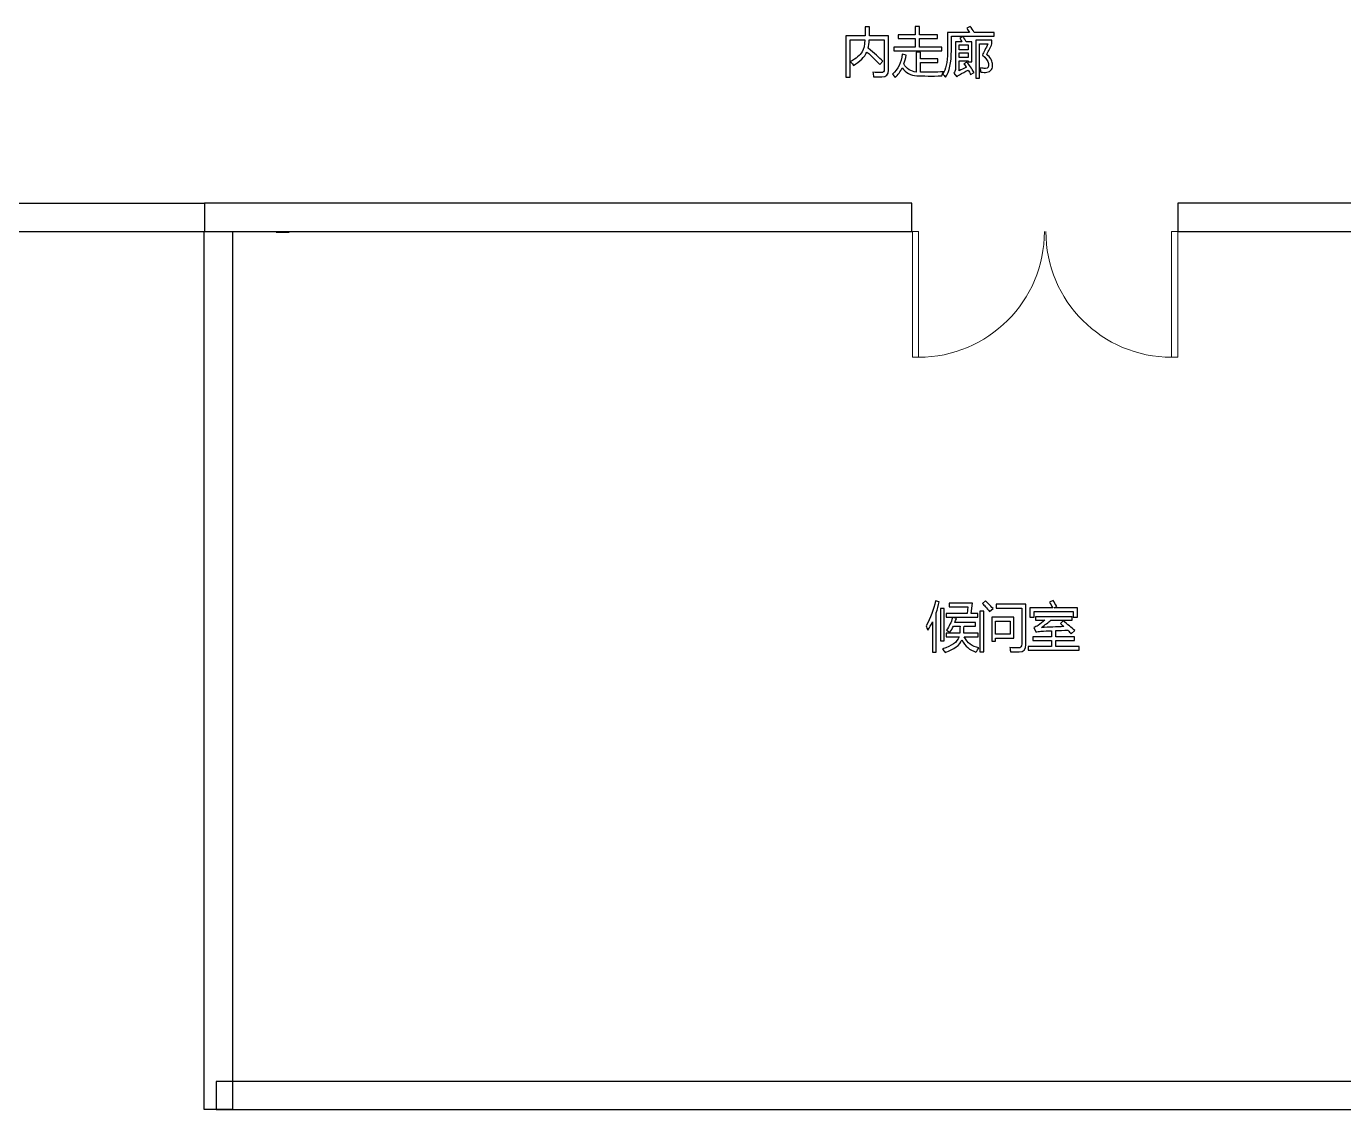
# Model space of a CAD drawing. Header units: millimetres. Extents: x 781 to 47484, y 534 to 14754.
# Drawn here: x 28780 to 37161, y 534 to 7425 of the extents above; entities that cross this region are included whole.
import ezdxf

# ---------------------------------------------------------------- set-up
doc = ezdxf.new("R2010")
doc.units = ezdxf.units.MM
doc.header["$MEASUREMENT"] = 0
doc.layers.add('layer 1', color=7, linetype='Continuous')

msp = doc.modelspace()

# ---------------------------------------------------------------- linework, layer by layer
for p, q in [((15469.6, 6300), (29912.5, 6300)), ((15462.2, 6120), (29911.4, 6120))]:
    msp.add_line(p, q)
at = {"layer": 'layer 1', "color": 0}
for points in [[(29912.5, 6120), (34413.1, 6120), (34413.1, 6300), (29912.5, 6300), (29912.5, 6120)], [(36105.9, 6120), (40540.5, 6120), (40540.5, 6300), (36105.9, 6300), (36105.9, 6120)], [(29986.8, 533.8), (40536, 533.8), (40536, 713.8), (29986.8, 713.8), (29986.8, 533.8)]]:
    msp.add_lwpolyline(points, close=True, dxfattribs=at)
at = {"layer": 'layer 1', "color": 0, "lineweight": 20}
for points in [[(34416.8, 5320), (34456.8, 5320), (34456.8, 6120), (34416.8, 6120), (34416.8, 5320)], [(36065.9, 5320), (36105.9, 5320), (36105.9, 6120), (36065.9, 6120), (36065.9, 5320)]]:
    msp.add_lwpolyline(points, close=True, dxfattribs=at)
at = {"layer": 'layer 1', "color": 0}
for points, knots in [([(33994, 7364.1), (33994, 7364.1), (34116.1, 7364.1), (34116.1, 7364.1), (34116.1, 7364.1), (34116.1, 7364.1), (34116.1, 7421), (34116.1, 7421), (34116.1, 7421), (34116.1, 7421), (34143.2, 7421), (34143.2, 7421), (34143.2, 7421), (34143.2, 7421), (34143.2, 7364.1), (34143.2, 7364.1), (34143.2, 7364.1), (34143.2, 7364.1), (34264.6, 7364.1), (34264.6, 7364.1), (34264.6, 7364.1), (34264.6, 7364.1), (34264.6, 7145.9), (34264.6, 7145.9), (34264.6, 7145.9), (34264.6, 7117.9), (34250.8, 7103.9), (34223.2, 7104.1), (34223.2, 7104.1), (34208.6, 7104.1), (34190.8, 7104.4), (34169.6, 7104.8), (34169.6, 7104.8), (34169, 7112.3), (34167.3, 7121.9), (34164.7, 7133.6), (34164.7, 7133.6), (34185.6, 7131.9), (34203.1, 7130.8), (34216.9, 7130.6), (34216.9, 7130.6), (34230.8, 7130.2), (34237.8, 7137.1), (34237.8, 7151.4), (34237.8, 7151.4), (34237.8, 7151.4), (34237.8, 7339), (34237.8, 7339), (34237.8, 7339), (34237.8, 7339), (34142.5, 7339), (34142.5, 7339), (34142.5, 7339), (34141.6, 7318.9), (34139.2, 7301.1), (34135.3, 7285.4), (34135.3, 7285.4), (34174.3, 7254.1), (34205.8, 7226.5), (34229.8, 7202.7), (34229.8, 7202.7), (34229.8, 7202.7), (34209.7, 7181.3), (34209.7, 7181.3), (34209.7, 7181.3), (34186.1, 7207), (34158.6, 7233.8), (34127.3, 7261.6), (34127.3, 7261.6), (34112.3, 7229.2), (34083.8, 7200.9), (34041.6, 7176.9), (34041.6, 7176.9), (34032.4, 7189.7), (34026.2, 7197.7), (34023.1, 7200.7), (34023.1, 7200.7), (34059.1, 7219.7), (34083.7, 7240.7), (34096.9, 7263.9), (34096.9, 7263.9), (34107.4, 7280.9), (34113.6, 7305.9), (34115.4, 7339), (34115.4, 7339), (34115.4, 7339), (34020.8, 7339), (34020.8, 7339), (34020.8, 7339), (34020.8, 7339), (34020.8, 7101.2), (34020.8, 7101.2), (34020.8, 7101.2), (34020.8, 7101.2), (33994, 7101.2), (33994, 7101.2), (33994, 7101.2), (33994, 7101.2), (33994, 7364.1), (33994, 7364.1)], [0, 0, 0, 0, 0.04, 0.04, 0.04, 0.04, 0.08, 0.08, 0.08, 0.08, 0.12, 0.12, 0.12, 0.12, 0.16, 0.16, 0.16, 0.16, 0.2, 0.2, 0.2, 0.2, 0.24, 0.24, 0.24, 0.24, 0.28, 0.28, 0.28, 0.28, 0.32, 0.32, 0.32, 0.32, 0.36, 0.36, 0.36, 0.36, 0.4, 0.4, 0.4, 0.4, 0.44, 0.44, 0.44, 0.44, 0.48, 0.48, 0.48, 0.48, 0.52, 0.52, 0.52, 0.52, 0.56, 0.56, 0.56, 0.56, 0.6, 0.6, 0.6, 0.6, 0.64, 0.64, 0.64, 0.64, 0.68, 0.68, 0.68, 0.68, 0.72, 0.72, 0.72, 0.72, 0.76, 0.76, 0.76, 0.76, 0.8, 0.8, 0.8, 0.8, 0.84, 0.84, 0.84, 0.84, 0.88, 0.88, 0.88, 0.88, 0.92, 0.92, 0.92, 0.92, 0.96, 0.96, 0.96, 0.96, 1, 1, 1, 1]), ([(34605.1, 7268.9), (34605.1, 7268.9), (34298.2, 7268.9), (34298.2, 7268.9), (34298.2, 7268.9), (34298.2, 7268.9), (34298.2, 7292.1), (34298.2, 7292.1), (34298.2, 7292.1), (34298.2, 7292.1), (34435.5, 7292.1), (34435.5, 7292.1), (34435.5, 7292.1), (34435.5, 7292.1), (34435.5, 7348.3), (34435.5, 7348.3), (34435.5, 7348.3), (34435.5, 7348.3), (34327.3, 7348.3), (34327.3, 7348.3), (34327.3, 7348.3), (34327.3, 7348.3), (34327.3, 7371.4), (34327.3, 7371.4), (34327.3, 7371.4), (34327.3, 7371.4), (34435.5, 7371.4), (34435.5, 7371.4), (34435.5, 7371.4), (34435.5, 7371.4), (34435.5, 7423), (34435.5, 7423), (34435.5, 7423), (34435.5, 7423), (34462.6, 7423), (34462.6, 7423), (34462.6, 7423), (34462.6, 7423), (34462.6, 7371.4), (34462.6, 7371.4), (34462.6, 7371.4), (34462.6, 7371.4), (34576, 7371.4), (34576, 7371.4), (34576, 7371.4), (34576, 7371.4), (34576, 7348.3), (34576, 7348.3), (34576, 7348.3), (34576, 7348.3), (34462.6, 7348.3), (34462.6, 7348.3), (34462.6, 7348.3), (34462.6, 7348.3), (34462.6, 7292.1), (34462.6, 7292.1), (34462.6, 7292.1), (34462.6, 7292.1), (34605.1, 7292.1), (34605.1, 7292.1), (34605.1, 7292.1), (34605.1, 7292.1), (34605.1, 7268.9), (34605.1, 7268.9)], [0, 0, 0, 0, 0.0625, 0.0625, 0.0625, 0.0625, 0.125, 0.125, 0.125, 0.125, 0.1875, 0.1875, 0.1875, 0.1875, 0.25, 0.25, 0.25, 0.25, 0.3125, 0.3125, 0.3125, 0.3125, 0.375, 0.375, 0.375, 0.375, 0.4375, 0.4375, 0.4375, 0.4375, 0.5, 0.5, 0.5, 0.5, 0.5625, 0.5625, 0.5625, 0.5625, 0.625, 0.625, 0.625, 0.625, 0.6875, 0.6875, 0.6875, 0.6875, 0.75, 0.75, 0.75, 0.75, 0.8125, 0.8125, 0.8125, 0.8125, 0.875, 0.875, 0.875, 0.875, 0.9375, 0.9375, 0.9375, 0.9375, 1, 1, 1, 1]), ([(34664.9, 7271.2), (34665.1, 7194), (34652.9, 7137.2), (34628.2, 7100.9), (34628.2, 7100.9), (34622.4, 7108.4), (34615.9, 7115.4), (34608.7, 7122), (34608.7, 7122), (34630, 7150.9), (34640.8, 7196.7), (34640.8, 7259.3), (34640.8, 7259.3), (34640.8, 7259.3), (34640.8, 7386.3), (34640.8, 7386.3), (34640.8, 7386.3), (34640.8, 7386.3), (34779.3, 7386.3), (34779.3, 7386.3), (34779.3, 7386.3), (34774.5, 7394.4), (34769, 7403.2), (34762.8, 7412.7), (34762.8, 7412.7), (34762.8, 7412.7), (34785.3, 7425), (34785.3, 7425), (34785.3, 7425), (34792.1, 7415), (34800.2, 7402.2), (34809.4, 7386.3), (34809.4, 7386.3), (34809.4, 7386.3), (34936.4, 7386.3), (34936.4, 7386.3), (34936.4, 7386.3), (34936.4, 7386.3), (34936.4, 7363.1), (34936.4, 7363.1), (34936.4, 7363.1), (34936.4, 7363.1), (34664.9, 7363.1), (34664.9, 7363.1), (34664.9, 7363.1), (34664.9, 7363.1), (34664.9, 7271.2), (34664.9, 7271.2)], [0, 0, 0, 0, 0.083333, 0.083333, 0.083333, 0.083333, 0.166667, 0.166667, 0.166667, 0.166667, 0.25, 0.25, 0.25, 0.25, 0.333333, 0.333333, 0.333333, 0.333333, 0.416667, 0.416667, 0.416667, 0.416667, 0.5, 0.5, 0.5, 0.5, 0.583333, 0.583333, 0.583333, 0.583333, 0.666667, 0.666667, 0.666667, 0.666667, 0.75, 0.75, 0.75, 0.75, 0.833333, 0.833333, 0.833333, 0.833333, 0.916667, 0.916667, 0.916667, 0.916667, 1, 1, 1, 1]), ([(34763.8, 7198.1), (34779, 7178.9), (34794.3, 7156.6), (34809.8, 7131.3), (34809.8, 7131.3), (34809.8, 7131.3), (34787.6, 7119), (34787.6, 7119), (34787.6, 7119), (34783.2, 7128.1), (34777.9, 7137.3), (34771.7, 7146.8), (34771.7, 7146.8), (34752.1, 7137.3), (34733.8, 7127.4), (34716.8, 7117.1), (34716.8, 7117.1), (34712.2, 7114.4), (34706.2, 7109.8), (34699, 7103.2), (34699, 7103.2), (34699, 7103.2), (34680.1, 7128), (34680.1, 7128), (34680.1, 7128), (34686.9, 7134.4), (34690.3, 7141.6), (34690.3, 7149.8), (34690.3, 7149.8), (34690.3, 7149.8), (34690.3, 7326.4), (34690.3, 7326.4), (34690.3, 7326.4), (34690.3, 7326.4), (34731.7, 7326.4), (34731.7, 7326.4), (34731.7, 7326.4), (34728.4, 7333.3), (34724.2, 7341.2), (34719.1, 7350.2), (34719.1, 7350.2), (34719.1, 7350.2), (34740.3, 7360.5), (34740.3, 7360.5), (34740.3, 7360.5), (34746.7, 7350.1), (34752.6, 7338.8), (34758.2, 7326.4), (34758.2, 7326.4), (34758.2, 7326.4), (34794.2, 7326.4), (34794.2, 7326.4), (34794.2, 7326.4), (34794.2, 7326.4), (34794.2, 7198.4), (34794.2, 7198.4), (34794.2, 7198.4), (34794.2, 7198.4), (34771, 7198.4), (34771, 7198.4), (34771, 7198.4), (34771, 7198.4), (34771, 7206), (34771, 7206), (34771, 7206), (34771, 7206), (34713.5, 7206), (34713.5, 7206), (34713.5, 7206), (34713.5, 7206), (34713.5, 7142.5), (34713.5, 7142.5), (34713.5, 7142.5), (34728.5, 7149.8), (34744.1, 7157.3), (34760.2, 7165.1), (34760.2, 7165.1), (34755.8, 7172.1), (34750.3, 7179.3), (34744, 7186.8), (34744, 7186.8), (34744, 7186.8), (34763.8, 7198.1), (34763.8, 7198.1)], [0, 0, 0, 0, 0.047619, 0.047619, 0.047619, 0.047619, 0.095238, 0.095238, 0.095238, 0.095238, 0.142857, 0.142857, 0.142857, 0.142857, 0.190476, 0.190476, 0.190476, 0.190476, 0.238095, 0.238095, 0.238095, 0.238095, 0.285714, 0.285714, 0.285714, 0.285714, 0.333333, 0.333333, 0.333333, 0.333333, 0.380952, 0.380952, 0.380952, 0.380952, 0.428571, 0.428571, 0.428571, 0.428571, 0.47619, 0.47619, 0.47619, 0.47619, 0.52381, 0.52381, 0.52381, 0.52381, 0.571429, 0.571429, 0.571429, 0.571429, 0.619048, 0.619048, 0.619048, 0.619048, 0.666667, 0.666667, 0.666667, 0.666667, 0.714286, 0.714286, 0.714286, 0.714286, 0.761905, 0.761905, 0.761905, 0.761905, 0.809524, 0.809524, 0.809524, 0.809524, 0.857143, 0.857143, 0.857143, 0.857143, 0.904762, 0.904762, 0.904762, 0.904762, 0.952381, 0.952381, 0.952381, 0.952381, 1, 1, 1, 1]), ([(34771, 7306.6), (34771, 7306.6), (34713.5, 7306.6), (34713.5, 7306.6), (34713.5, 7306.6), (34713.5, 7306.6), (34713.5, 7275.8), (34713.5, 7275.8), (34713.5, 7275.8), (34713.5, 7275.8), (34771, 7275.8), (34771, 7275.8), (34771, 7275.8), (34771, 7275.8), (34771, 7306.6), (34771, 7306.6)], [0, 0, 0, 0, 0.25, 0.25, 0.25, 0.25, 0.5, 0.5, 0.5, 0.5, 0.75, 0.75, 0.75, 0.75, 1, 1, 1, 1]), ([(34925.8, 7187.9), (34930.1, 7155.2), (34918, 7136.9), (34889.8, 7132.9), (34889.8, 7132.9), (34879.9, 7131.6), (34867.1, 7132.1), (34851.4, 7134.3), (34851.4, 7134.3), (34850.5, 7141.3), (34849, 7150.3), (34846.8, 7161), (34846.8, 7161), (34861.4, 7158.4), (34872.9, 7157.1), (34881.5, 7157.1), (34881.5, 7157.1), (34898.3, 7157.1), (34904.9, 7167.6), (34901.4, 7188.8), (34901.4, 7188.8), (34898.5, 7204.7), (34885.4, 7222.7), (34862, 7242.7), (34862, 7242.7), (34872.1, 7260.8), (34883.8, 7284.8), (34897.1, 7314.5), (34897.1, 7314.5), (34897.1, 7314.5), (34844.5, 7314.5), (34844.5, 7314.5), (34844.5, 7314.5), (34844.5, 7314.5), (34844.5, 7095.6), (34844.5, 7095.6), (34844.5, 7095.6), (34844.5, 7095.6), (34821.3, 7095.6), (34821.3, 7095.6), (34821.3, 7095.6), (34821.3, 7095.6), (34821.3, 7336.7), (34821.3, 7336.7), (34821.3, 7336.7), (34821.3, 7336.7), (34923.2, 7336.7), (34923.2, 7336.7), (34923.2, 7336.7), (34923.2, 7336.7), (34923.2, 7312.9), (34923.2, 7312.9), (34923.2, 7312.9), (34912.8, 7291), (34901.8, 7269.3), (34890.1, 7247.7), (34890.1, 7247.7), (34911.7, 7228.6), (34923.6, 7208.6), (34925.8, 7187.9)], [0, 0, 0, 0, 0.066667, 0.066667, 0.066667, 0.066667, 0.133333, 0.133333, 0.133333, 0.133333, 0.2, 0.2, 0.2, 0.2, 0.266667, 0.266667, 0.266667, 0.266667, 0.333333, 0.333333, 0.333333, 0.333333, 0.4, 0.4, 0.4, 0.4, 0.466667, 0.466667, 0.466667, 0.466667, 0.533333, 0.533333, 0.533333, 0.533333, 0.6, 0.6, 0.6, 0.6, 0.666667, 0.666667, 0.666667, 0.666667, 0.733333, 0.733333, 0.733333, 0.733333, 0.8, 0.8, 0.8, 0.8, 0.866667, 0.866667, 0.866667, 0.866667, 0.933333, 0.933333, 0.933333, 0.933333, 1, 1, 1, 1]), ([(34290.9, 7120.7), (34324.9, 7152.9), (34345.5, 7195.1), (34352.8, 7247.4), (34352.8, 7247.4), (34352.8, 7247.4), (34377.6, 7241.4), (34377.6, 7241.4), (34377.6, 7241.4), (34373.6, 7221.2), (34368.5, 7202.5), (34362.4, 7185.5), (34362.4, 7185.5), (34381.1, 7154), (34407.5, 7136.9), (34441.4, 7134.3), (34441.4, 7134.3), (34441.4, 7134.3), (34441.4, 7260.9), (34441.4, 7260.9), (34441.4, 7260.9), (34441.4, 7260.9), (34468.5, 7260.9), (34468.5, 7260.9), (34468.5, 7260.9), (34468.5, 7260.9), (34468.5, 7218.6), (34468.5, 7218.6), (34468.5, 7218.6), (34468.5, 7218.6), (34578.7, 7218.6), (34578.7, 7218.6), (34578.7, 7218.6), (34578.7, 7218.6), (34578.7, 7195.5), (34578.7, 7195.5), (34578.7, 7195.5), (34578.7, 7195.5), (34468.5, 7195.5), (34468.5, 7195.5), (34468.5, 7195.5), (34468.5, 7195.5), (34468.5, 7133.6), (34468.5, 7133.6), (34468.5, 7133.6), (34518.4, 7133.2), (34566.9, 7133.8), (34614.1, 7135.6), (34614.1, 7135.6), (34610.7, 7127), (34607.7, 7118.3), (34604.8, 7109.5), (34604.8, 7109.5), (34540.4, 7108.6), (34486.9, 7108.9), (34444.4, 7110.5), (34444.4, 7110.5), (34405.2, 7111.8), (34374.4, 7128.8), (34352.1, 7161.4), (34352.1, 7161.4), (34340.2, 7136.9), (34325.2, 7116.3), (34307.1, 7099.5), (34307.1, 7099.5), (34301.6, 7107.7), (34296.2, 7114.8), (34290.9, 7120.7)], [0, 0, 0, 0, 0.058824, 0.058824, 0.058824, 0.058824, 0.117647, 0.117647, 0.117647, 0.117647, 0.176471, 0.176471, 0.176471, 0.176471, 0.235294, 0.235294, 0.235294, 0.235294, 0.294118, 0.294118, 0.294118, 0.294118, 0.352941, 0.352941, 0.352941, 0.352941, 0.411765, 0.411765, 0.411765, 0.411765, 0.470588, 0.470588, 0.470588, 0.470588, 0.529412, 0.529412, 0.529412, 0.529412, 0.588235, 0.588235, 0.588235, 0.588235, 0.647059, 0.647059, 0.647059, 0.647059, 0.705882, 0.705882, 0.705882, 0.705882, 0.764706, 0.764706, 0.764706, 0.764706, 0.823529, 0.823529, 0.823529, 0.823529, 0.882353, 0.882353, 0.882353, 0.882353, 0.941176, 0.941176, 0.941176, 0.941176, 1, 1, 1, 1]), ([(34713.5, 7225.9), (34713.5, 7225.9), (34771, 7225.9), (34771, 7225.9), (34771, 7225.9), (34771, 7225.9), (34771, 7256.7), (34771, 7256.7), (34771, 7256.7), (34771, 7256.7), (34713.5, 7256.7), (34713.5, 7256.7), (34713.5, 7256.7), (34713.5, 7256.7), (34713.5, 7225.9), (34713.5, 7225.9)], [0, 0, 0, 0, 0.25, 0.25, 0.25, 0.25, 0.5, 0.5, 0.5, 0.5, 0.75, 0.75, 0.75, 0.75, 1, 1, 1, 1]), ([(29911.4, 6120), (29911.4, 6120), (29911.4, 533.8), (29911.4, 533.8), (29911.4, 533.8), (29911.4, 533.8), (30091.4, 533.8), (30091.4, 533.8), (30091.4, 533.8), (30091.4, 533.8), (30091.4, 6120), (30091.4, 6120), (30091.4, 6120), (30091.4, 6120), (29911.4, 6120), (29911.4, 6120)], [0, 0, 0, 0, 0.25, 0.25, 0.25, 0.25, 0.5, 0.5, 0.5, 0.5, 0.75, 0.75, 0.75, 0.75, 1, 1, 1, 1]), ([(35164.5, 3726.6), (35164.5, 3726.6), (35309.4, 3726.6), (35309.4, 3726.6), (35309.4, 3726.6), (35303.2, 3738.5), (35296.3, 3750.3), (35288.5, 3762), (35288.5, 3762), (35288.5, 3762), (35312, 3773.2), (35312, 3773.2), (35312, 3773.2), (35320.2, 3761.1), (35328.1, 3748.2), (35335.8, 3734.5), (35335.8, 3734.5), (35335.8, 3734.5), (35319.5, 3726.6), (35319.5, 3726.6), (35319.5, 3726.6), (35319.5, 3726.6), (35466.8, 3726.6), (35466.8, 3726.6), (35466.8, 3726.6), (35466.8, 3726.6), (35466.8, 3666.7), (35466.8, 3666.7), (35466.8, 3666.7), (35466.8, 3666.7), (35440.4, 3666.7), (35440.4, 3666.7), (35440.4, 3666.7), (35440.4, 3666.7), (35440.4, 3703.7), (35440.4, 3703.7), (35440.4, 3703.7), (35440.4, 3703.7), (35191, 3703.7), (35191, 3703.7), (35191, 3703.7), (35191, 3703.7), (35191, 3666.7), (35191, 3666.7), (35191, 3666.7), (35191, 3666.7), (35164.5, 3666.7), (35164.5, 3666.7), (35164.5, 3666.7), (35164.5, 3666.7), (35164.5, 3726.6), (35164.5, 3726.6)], [0, 0, 0, 0, 0.076923, 0.076923, 0.076923, 0.076923, 0.153846, 0.153846, 0.153846, 0.153846, 0.230769, 0.230769, 0.230769, 0.230769, 0.307692, 0.307692, 0.307692, 0.307692, 0.384615, 0.384615, 0.384615, 0.384615, 0.461538, 0.461538, 0.461538, 0.461538, 0.538462, 0.538462, 0.538462, 0.538462, 0.615385, 0.615385, 0.615385, 0.615385, 0.692308, 0.692308, 0.692308, 0.692308, 0.769231, 0.769231, 0.769231, 0.769231, 0.846154, 0.846154, 0.846154, 0.846154, 0.923077, 0.923077, 0.923077, 0.923077, 1, 1, 1, 1]), ([(34503.6, 3611.8), (34533.2, 3662.1), (34553.1, 3714.7), (34563.5, 3769.5), (34563.5, 3769.5), (34563.5, 3769.5), (34588.2, 3764.9), (34588.2, 3764.9), (34588.2, 3764.9), (34582.5, 3740.3), (34575.8, 3716.9), (34568.1, 3694.8), (34568.1, 3694.8), (34568.1, 3694.8), (34568.1, 3443.5), (34568.1, 3443.5), (34568.1, 3443.5), (34568.1, 3443.5), (34544.3, 3443.5), (34544.3, 3443.5), (34544.3, 3443.5), (34544.3, 3443.5), (34544.3, 3636.8), (34544.3, 3636.8), (34544.3, 3636.8), (34535.4, 3618.3), (34525.5, 3600.8), (34514.8, 3584.4), (34514.8, 3584.4), (34511.5, 3593), (34507.8, 3602.1), (34503.6, 3611.8)], [0, 0, 0, 0, 0.125, 0.125, 0.125, 0.125, 0.25, 0.25, 0.25, 0.25, 0.375, 0.375, 0.375, 0.375, 0.5, 0.5, 0.5, 0.5, 0.625, 0.625, 0.625, 0.625, 0.75, 0.75, 0.75, 0.75, 0.875, 0.875, 0.875, 0.875, 1, 1, 1, 1]), ([(34594.8, 3722.3), (34594.8, 3722.3), (34619.3, 3722.3), (34619.3, 3722.3), (34619.3, 3722.3), (34619.3, 3722.3), (34619.3, 3515.3), (34619.3, 3515.3), (34619.3, 3515.3), (34619.3, 3515.3), (34594.8, 3515.3), (34594.8, 3515.3), (34594.8, 3515.3), (34594.8, 3515.3), (34594.8, 3722.3), (34594.8, 3722.3)], [0, 0, 0, 0, 0.25, 0.25, 0.25, 0.25, 0.5, 0.5, 0.5, 0.5, 0.75, 0.75, 0.75, 0.75, 1, 1, 1, 1]), ([(34632.2, 3689.5), (34632.2, 3689.5), (34765, 3689.5), (34765, 3689.5), (34765, 3689.5), (34765, 3689.5), (34770.2, 3732.2), (34770.2, 3732.2), (34770.2, 3732.2), (34770.2, 3732.2), (34651.4, 3732.2), (34651.4, 3732.2), (34651.4, 3732.2), (34651.4, 3732.2), (34651.4, 3754.7), (34651.4, 3754.7), (34651.4, 3754.7), (34651.4, 3754.7), (34798.3, 3754.7), (34798.3, 3754.7), (34798.3, 3754.7), (34798.3, 3754.7), (34790.5, 3689.5), (34790.5, 3689.5), (34790.5, 3689.5), (34790.5, 3689.5), (34832.3, 3689.5), (34832.3, 3689.5), (34832.3, 3689.5), (34832.3, 3689.5), (34832.3, 3666.4), (34832.3, 3666.4), (34832.3, 3666.4), (34832.3, 3666.4), (34632.2, 3666.4), (34632.2, 3666.4), (34632.2, 3666.4), (34632.2, 3666.4), (34632.2, 3689.5), (34632.2, 3689.5)], [0, 0, 0, 0, 0.1, 0.1, 0.1, 0.1, 0.2, 0.2, 0.2, 0.2, 0.3, 0.3, 0.3, 0.3, 0.4, 0.4, 0.4, 0.4, 0.5, 0.5, 0.5, 0.5, 0.6, 0.6, 0.6, 0.6, 0.7, 0.7, 0.7, 0.7, 0.8, 0.8, 0.8, 0.8, 0.9, 0.9, 0.9, 0.9, 1, 1, 1, 1]), ([(34846.4, 3704.4), (34846.4, 3704.4), (34872.2, 3704.4), (34872.2, 3704.4), (34872.2, 3704.4), (34872.2, 3704.4), (34872.2, 3445.1), (34872.2, 3445.1), (34872.2, 3445.1), (34872.2, 3445.1), (34846.4, 3445.1), (34846.4, 3445.1), (34846.4, 3445.1), (34846.4, 3445.1), (34846.4, 3704.4), (34846.4, 3704.4)], [0, 0, 0, 0, 0.25, 0.25, 0.25, 0.25, 0.5, 0.5, 0.5, 0.5, 0.75, 0.75, 0.75, 0.75, 1, 1, 1, 1]), ([(34863, 3753), (34863, 3753), (34881.8, 3769.9), (34881.8, 3769.9), (34881.8, 3769.9), (34894, 3758.4), (34909.9, 3742.3), (34929.8, 3721.6), (34929.8, 3721.6), (34929.8, 3721.6), (34908.3, 3702.8), (34908.3, 3702.8), (34908.3, 3702.8), (34889.3, 3724.8), (34874.2, 3741.6), (34863, 3753)], [0, 0, 0, 0, 0.25, 0.25, 0.25, 0.25, 0.5, 0.5, 0.5, 0.5, 0.75, 0.75, 0.75, 0.75, 1, 1, 1, 1]), ([(34950, 3723.9), (34950, 3723.9), (34950, 3748.7), (34950, 3748.7), (34950, 3748.7), (34950, 3748.7), (35139.2, 3748.7), (35139.2, 3748.7), (35139.2, 3748.7), (35139.2, 3748.7), (35139.2, 3493.1), (35139.2, 3493.1), (35139.2, 3493.1), (35139.2, 3461.1), (35124.7, 3445.1), (35095.8, 3445.1), (35095.8, 3445.1), (35077.1, 3445.1), (35059, 3445.3), (35041.6, 3445.8), (35041.6, 3445.8), (35040.7, 3452.4), (35038.9, 3461.3), (35036.3, 3472.6), (35036.3, 3472.6), (35054.6, 3471.2), (35072.2, 3470.6), (35089.2, 3470.6), (35089.2, 3470.6), (35105.3, 3470.6), (35113.4, 3479.2), (35113.4, 3496.4), (35113.4, 3496.4), (35113.4, 3496.4), (35113.4, 3723.9), (35113.4, 3723.9), (35113.4, 3723.9), (35113.4, 3723.9), (34950, 3723.9), (34950, 3723.9)], [0, 0, 0, 0, 0.1, 0.1, 0.1, 0.1, 0.2, 0.2, 0.2, 0.2, 0.3, 0.3, 0.3, 0.3, 0.4, 0.4, 0.4, 0.4, 0.5, 0.5, 0.5, 0.5, 0.6, 0.6, 0.6, 0.6, 0.7, 0.7, 0.7, 0.7, 0.8, 0.8, 0.8, 0.8, 0.9, 0.9, 0.9, 0.9, 1, 1, 1, 1]), ([(34631.6, 3565.2), (34631.6, 3565.2), (34717.9, 3565.2), (34717.9, 3565.2), (34717.9, 3565.2), (34719.1, 3576.7), (34719.8, 3591.4), (34719.9, 3609.2), (34719.9, 3609.2), (34719.9, 3609.2), (34677.4, 3609.2), (34677.4, 3609.2), (34677.4, 3609.2), (34670.7, 3594.9), (34663.5, 3581.9), (34656, 3570.5), (34656, 3570.5), (34649.2, 3574.9), (34641.8, 3579.4), (34633.9, 3584), (34633.9, 3584), (34650.9, 3607.4), (34663.5, 3634), (34672, 3663.7), (34672, 3663.7), (34672, 3663.7), (34696.7, 3658.5), (34696.7, 3658.5), (34696.7, 3658.5), (34693.6, 3649.3), (34690.5, 3640.6), (34687.3, 3632.3), (34687.3, 3632.3), (34687.3, 3632.3), (34818.4, 3632.3), (34818.4, 3632.3), (34818.4, 3632.3), (34818.4, 3632.3), (34818.4, 3609.2), (34818.4, 3609.2), (34818.4, 3609.2), (34818.4, 3609.2), (34745.3, 3609.2), (34745.3, 3609.2), (34745.3, 3609.2), (34745.1, 3592), (34744.5, 3577.3), (34743.5, 3565.2), (34743.5, 3565.2), (34743.5, 3565.2), (34835, 3565.2), (34835, 3565.2), (34835, 3565.2), (34835, 3565.2), (34835, 3542), (34835, 3542), (34835, 3542), (34835, 3542), (34746.5, 3542), (34746.5, 3542), (34746.5, 3542), (34766.7, 3501.9), (34797.7, 3478.4), (34839.6, 3471.6), (34839.6, 3471.6), (34833.4, 3462.3), (34827.3, 3453.4), (34821.4, 3444.8), (34821.4, 3444.8), (34782, 3456.2), (34752.2, 3482.1), (34732.1, 3522.5), (34732.1, 3522.5), (34718.6, 3488.7), (34683.1, 3461.6), (34625.6, 3441.5), (34625.6, 3441.5), (34620.8, 3449.2), (34615.2, 3457.4), (34608.7, 3465.9), (34608.7, 3465.9), (34667.1, 3481.4), (34702, 3506.7), (34713.6, 3542), (34713.6, 3542), (34713.6, 3542), (34631.6, 3542), (34631.6, 3542), (34631.6, 3542), (34631.6, 3542), (34631.6, 3565.2), (34631.6, 3565.2)], [0, 0, 0, 0, 0.043478, 0.043478, 0.043478, 0.043478, 0.086957, 0.086957, 0.086957, 0.086957, 0.130435, 0.130435, 0.130435, 0.130435, 0.173913, 0.173913, 0.173913, 0.173913, 0.217391, 0.217391, 0.217391, 0.217391, 0.26087, 0.26087, 0.26087, 0.26087, 0.304348, 0.304348, 0.304348, 0.304348, 0.347826, 0.347826, 0.347826, 0.347826, 0.391304, 0.391304, 0.391304, 0.391304, 0.434783, 0.434783, 0.434783, 0.434783, 0.478261, 0.478261, 0.478261, 0.478261, 0.521739, 0.521739, 0.521739, 0.521739, 0.565217, 0.565217, 0.565217, 0.565217, 0.608696, 0.608696, 0.608696, 0.608696, 0.652174, 0.652174, 0.652174, 0.652174, 0.695652, 0.695652, 0.695652, 0.695652, 0.73913, 0.73913, 0.73913, 0.73913, 0.782609, 0.782609, 0.782609, 0.782609, 0.826087, 0.826087, 0.826087, 0.826087, 0.869565, 0.869565, 0.869565, 0.869565, 0.913043, 0.913043, 0.913043, 0.913043, 0.956522, 0.956522, 0.956522, 0.956522, 1, 1, 1, 1]), ([(34922.2, 3665.7), (34922.2, 3665.7), (35062.4, 3665.7), (35062.4, 3665.7), (35062.4, 3665.7), (35062.4, 3665.7), (35062.4, 3533.4), (35062.4, 3533.4), (35062.4, 3533.4), (35062.4, 3533.4), (34946, 3533.4), (34946, 3533.4), (34946, 3533.4), (34946, 3533.4), (34946, 3514.6), (34946, 3514.6), (34946, 3514.6), (34946, 3514.6), (34922.2, 3514.6), (34922.2, 3514.6), (34922.2, 3514.6), (34922.2, 3514.6), (34922.2, 3665.7), (34922.2, 3665.7)], [0, 0, 0, 0, 0.166667, 0.166667, 0.166667, 0.166667, 0.333333, 0.333333, 0.333333, 0.333333, 0.5, 0.5, 0.5, 0.5, 0.666667, 0.666667, 0.666667, 0.666667, 0.833333, 0.833333, 0.833333, 0.833333, 1, 1, 1, 1]), ([(35038.6, 3641.2), (35038.6, 3641.2), (34946, 3641.2), (34946, 3641.2), (34946, 3641.2), (34946, 3641.2), (34946, 3557.9), (34946, 3557.9), (34946, 3557.9), (34946, 3557.9), (35038.6, 3557.9), (35038.6, 3557.9), (35038.6, 3557.9), (35038.6, 3557.9), (35038.6, 3641.2), (35038.6, 3641.2)], [0, 0, 0, 0, 0.25, 0.25, 0.25, 0.25, 0.5, 0.5, 0.5, 0.5, 0.75, 0.75, 0.75, 0.75, 1, 1, 1, 1]), ([(35152.6, 3480.5), (35152.6, 3480.5), (35301.8, 3480.5), (35301.8, 3480.5), (35301.8, 3480.5), (35301.8, 3480.5), (35301.8, 3519.2), (35301.8, 3519.2), (35301.8, 3519.2), (35301.8, 3519.2), (35183, 3519.2), (35183, 3519.2), (35183, 3519.2), (35183, 3519.2), (35183, 3542), (35183, 3542), (35183, 3542), (35183, 3542), (35301.8, 3542), (35301.8, 3542), (35301.8, 3542), (35301.8, 3542), (35301.8, 3580.2), (35301.8, 3580.2), (35301.8, 3580.2), (35278.5, 3579.2), (35256, 3578.2), (35234.3, 3577.1), (35234.3, 3577.1), (35223.3, 3576.5), (35212.3, 3575), (35201.2, 3572.8), (35201.2, 3572.8), (35201.2, 3572.8), (35190, 3600.2), (35190, 3600.2), (35190, 3600.2), (35198.4, 3603.5), (35207.3, 3608.3), (35216.8, 3614.4), (35216.8, 3614.4), (35232.3, 3625.2), (35246.6, 3635.9), (35259.6, 3646.9), (35259.6, 3646.9), (35259.6, 3646.9), (35199.6, 3646.9), (35199.6, 3646.9), (35199.6, 3646.9), (35199.6, 3646.9), (35199.6, 3669.7), (35199.6, 3669.7), (35199.6, 3669.7), (35199.6, 3669.7), (35433.1, 3669.7), (35433.1, 3669.7), (35433.1, 3669.7), (35433.1, 3669.7), (35433.1, 3646.9), (35433.1, 3646.9), (35433.1, 3646.9), (35433.1, 3646.9), (35298.5, 3646.9), (35298.5, 3646.9), (35298.5, 3646.9), (35280.9, 3632.6), (35260.5, 3617.3), (35237.6, 3601.2), (35237.6, 3601.2), (35285.5, 3602.9), (35333.2, 3604.7), (35380.8, 3606.5), (35380.8, 3606.5), (35373.8, 3612.9), (35366.4, 3619.4), (35358.6, 3626), (35358.6, 3626), (35358.6, 3626), (35376.9, 3642.5), (35376.9, 3642.5), (35376.9, 3642.5), (35404.6, 3620.8), (35428.8, 3600.2), (35449.3, 3581.1), (35449.3, 3581.1), (35449.3, 3581.1), (35427.8, 3560.9), (35427.8, 3560.9), (35427.8, 3560.9), (35420.8, 3568.3), (35413.4, 3575.9), (35405.5, 3583.7), (35405.5, 3583.7), (35379, 3583.1), (35353.4, 3582.2), (35328.6, 3581.2), (35328.6, 3581.2), (35328.6, 3581.2), (35328.6, 3542), (35328.6, 3542), (35328.6, 3542), (35328.6, 3542), (35447.7, 3542), (35447.7, 3542), (35447.7, 3542), (35447.7, 3542), (35447.7, 3519.2), (35447.7, 3519.2), (35447.7, 3519.2), (35447.7, 3519.2), (35328.6, 3519.2), (35328.6, 3519.2), (35328.6, 3519.2), (35328.6, 3519.2), (35328.6, 3480.5), (35328.6, 3480.5), (35328.6, 3480.5), (35328.6, 3480.5), (35478.1, 3480.5), (35478.1, 3480.5), (35478.1, 3480.5), (35478.1, 3480.5), (35478.1, 3457.7), (35478.1, 3457.7), (35478.1, 3457.7), (35478.1, 3457.7), (35152.6, 3457.7), (35152.6, 3457.7), (35152.6, 3457.7), (35152.6, 3457.7), (35152.6, 3480.5), (35152.6, 3480.5)], [0, 0, 0, 0, 0.030303, 0.030303, 0.030303, 0.030303, 0.060606, 0.060606, 0.060606, 0.060606, 0.090909, 0.090909, 0.090909, 0.090909, 0.121212, 0.121212, 0.121212, 0.121212, 0.151515, 0.151515, 0.151515, 0.151515, 0.181818, 0.181818, 0.181818, 0.181818, 0.212121, 0.212121, 0.212121, 0.212121, 0.242424, 0.242424, 0.242424, 0.242424, 0.272727, 0.272727, 0.272727, 0.272727, 0.30303, 0.30303, 0.30303, 0.30303, 0.333333, 0.333333, 0.333333, 0.333333, 0.363636, 0.363636, 0.363636, 0.363636, 0.393939, 0.393939, 0.393939, 0.393939, 0.424242, 0.424242, 0.424242, 0.424242, 0.454545, 0.454545, 0.454545, 0.454545, 0.484848, 0.484848, 0.484848, 0.484848, 0.515152, 0.515152, 0.515152, 0.515152, 0.545455, 0.545455, 0.545455, 0.545455, 0.575758, 0.575758, 0.575758, 0.575758, 0.606061, 0.606061, 0.606061, 0.606061, 0.636364, 0.636364, 0.636364, 0.636364, 0.666667, 0.666667, 0.666667, 0.666667, 0.69697, 0.69697, 0.69697, 0.69697, 0.727273, 0.727273, 0.727273, 0.727273, 0.757576, 0.757576, 0.757576, 0.757576, 0.787879, 0.787879, 0.787879, 0.787879, 0.818182, 0.818182, 0.818182, 0.818182, 0.848485, 0.848485, 0.848485, 0.848485, 0.878788, 0.878788, 0.878788, 0.878788, 0.909091, 0.909091, 0.909091, 0.909091, 0.939394, 0.939394, 0.939394, 0.939394, 0.969697, 0.969697, 0.969697, 0.969697, 1, 1, 1, 1])]:
    msp.add_open_spline(points, degree=3, knots=knots, dxfattribs=at)
at = {"layer": 'layer 1', "color": 0, "lineweight": 20}
for points in [[(34456.8, 5320), (34898.6, 5320), (35256.8, 5678.2), (35256.8, 6120)], [(36065.9, 5320), (35624.2, 5320), (35265.9, 5678.2), (35265.9, 6120)], [(30451.2, 6114.6), (30451.2, 6114.6), (30369.2, 6114.6), (30369.2, 6114.6)], [(30092.8, 1218.7), (30092.8, 1218.7), (30092.8, 1146.8), (30092.8, 1146.8)], [(30486.9, 714.6), (30486.9, 714.6), (30369.2, 714.6), (30369.2, 714.6)]]:
    msp.add_open_spline(points, degree=3, dxfattribs=at)

doc.saveas('drawing.dxf')
